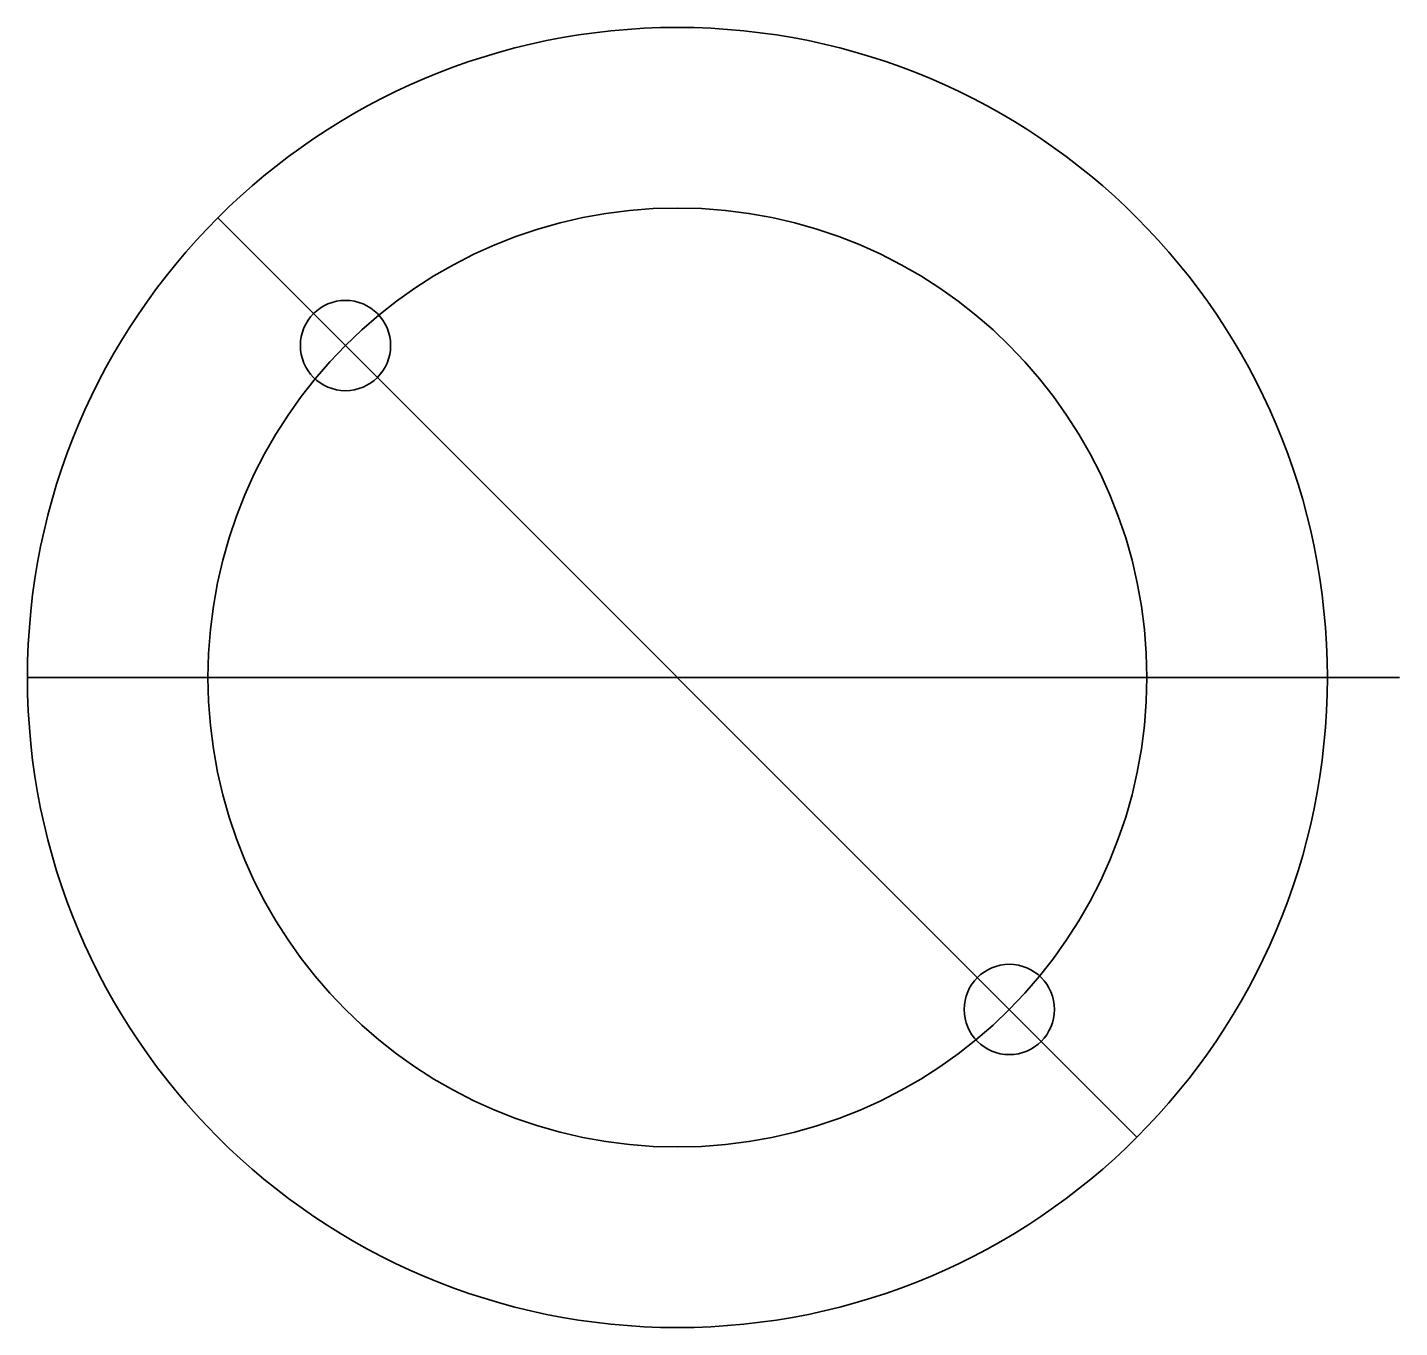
# Model space of a CAD drawing. Extents: x 482 to 520, y 382 to 418.
import ezdxf

# ---------------------------------------------------------------- set-up
doc = ezdxf.new("R2010")
doc.units = 0

msp = doc.modelspace()

# ---------------------------------------------------------------- linework, layer by layer
at = {"color": 7, "lineweight": 35}
for p, q in [((487.272, 412.728), (512.728, 387.272)), ((482, 400), (520, 400))]:
    msp.add_line(p, q, dxfattribs=at)
for centre, radius in [((500, 400), 18), ((500, 400), 13), ((490.808, 409.192), 1.25), ((509.192, 390.808), 1.25)]:
    msp.add_circle(centre, radius, dxfattribs=at)
at = {"color": 7, "lineweight": 5}
for p in [(500, 418), (487.272, 412.728), (512.728, 412.728), (490.808, 409.192), (482, 400), (518, 400), (509.192, 390.808), (487.272, 387.272), (512.728, 387.272), (500, 382)]:
    msp.add_point(p, dxfattribs=at)

doc.saveas('drawing.dxf')
